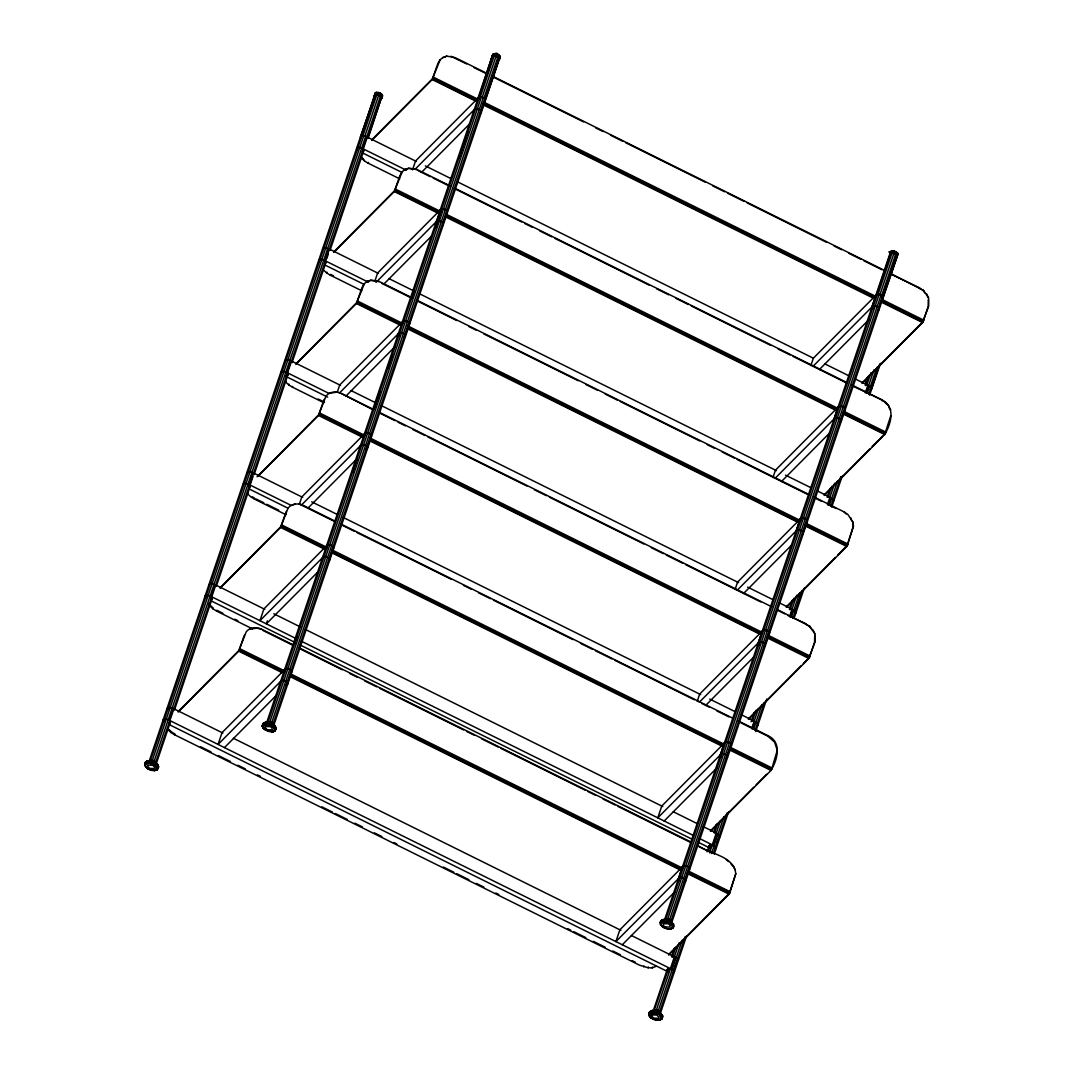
<?xml version="1.0" encoding="UTF-8"?>
<svg xmlns="http://www.w3.org/2000/svg" width="1074" height="1074" viewBox="0 0 1074 1074"><rect width="100%" height="100%" fill="white"/><g stroke="black" fill="none" stroke-linecap="round" stroke-linejoin="round"><path stroke-width="1.5" d="M664.967 920.915L662.014 921.224L660.349 922.526L662.054 920.767L664.967 920.915L671.425 923.358L673.197 925.452L673.264 927.426L671.586 928.728C663.155 929.211 675.976 929.856 673.452 925.09L671.639 922.955L665.061 920.458L662.054 920.767L660.362 922.096L660.416 924.499L661.06 924.942L661.007 923.224L662.47 922.069L665.061 921.801L665.45 919.478L668.901 920.284L668.082 922.499L662.175 921.707L660.591 922.942L660.644 921.21L662.43 919.787L665.45 919.478L671.921 921.922L673.452 925.09L672.284 925.788L668.082 922.499M666.806 919.948L667.129 918.673L669.075 919.116L670.767 920.056L671.8 922.338L883.325 297.001L881.15 294.759L876.183 294.625L664.323 920.525M155.166 769.306L154.857 770.179C149.367 769.454 145.272 768.299 144.735 764.406C144.721 759.17 151.501 762.54 152.776 760.298L155.999 762.151L156.227 764.111M262.593 724.896L263.573 723.138L269.493 722.614L275.253 725.89L276.179 728.199L274.931 730.763C267.909 732.347 275.508 732.414 275.87 729.071L274.984 726.937C272.071 723.044 263.09 721.795 262.311 726.199C262.418 724.091 263.868 722.238 266.151 722.305C279.2 724.722 270.473 726.494 263.425 724.99L262.553 726.561L265.869 730.347L263.17 728.293L262.311 726.199C263.063 719.593 272.528 722.56 275.293 726.051L273.91 727.783L271.789 726.051M897.985 254.108L896.844 256.78L897.985 254.108L897.448 252.86C887.782 246.08 898.898 259.975 896.978 254.484L891.702 252.444L889.849 254.082L893.568 252.887L897.448 255.787L895.555 253.343L896.065 251.786L897.931 254.014L896.092 255.411M498.188 56.828L498.846 55.123C495.651 49.431 491.1 58.318 492.926 55.687L496 55.969L499.303 57.969L484.736 101.144L498.698 59.889C500.081 59.124 501.075 55.405 498.47 55.969M654.106 1013.091C653.663 1007.425 665.155 1014.621 661.96 1018.582L659.812 1020.085C651.287 1020.005 664.054 1021.535 662.175 1016.648L660.604 1014.487L654.187 1011.748L649.112 1013.091L649.126 1015.749L649.434 1012.138L654.563 1010.755C670.713 1018.421 653.596 1012.178 649.327 1013.95L649.555 1015.91L649.73 1014.245C654.173 1012.017 647.958 1010.513 650.911 1012.07M896.79 256.78C899.207 252.873 878.425 251.423 896.025 251.759L897.985 254.216L896.065 251.786M662.618 926.781L660.644 924.808L660.644 921.21L662.483 919.774L665.45 919.478L662.43 919.787L660.819 921.089C658.724 927.426 668.847 931.131 673.264 927.426M378.169 93.076L377.967 92.364C371.497 94.566 380.572 94.203 381.82 96.808L368.382 137.499M492.671 55.969L492.241 57.647L492.979 55.767C495.933 53.418 498.725 59.58 499.96 57.231L499.84 56.13M499.947 56.224L499.101 59.124L499.96 57.231M377.417 93.17L376.249 92.445L375.188 93.143C374.88 98.566 373.658 94.337 376.115 92.552C377.028 92.78 381.028 94.888 381.23 97.788L380.599 98.459C383.673 97.573 382.599 93.451 379.484 93.371L379.874 92.847C383.794 94.821 379.525 96.66 377.336 94.203M494.577 55.257L492.013 56.398L494.577 55.257L498.309 56.707L494.51 55.727L492.08 56.506L492.926 55.687C495.49 55.418 494.725 51.847 497.812 55.177L498.86 55.029L493.476 53.955L492.201 57.62M660.416 924.096C663.947 927.936 669.532 931.239 673.505 927.09L673.707 924.029L672.324 924.298M890.373 253.182C896.36 253.155 890.682 251.531 890.319 254.31M377.873 92.445C382.438 92.619 377.86 95.855 375.605 94.015L374.571 96.042L375.591 94.136L381.002 95.532M379.484 93.371L382.478 95.17L381.928 97.761L380.72 98.566L382.411 96.19L382.411 94.982L380.84 95.156M151.461 769.87L154.669 770.488L157.354 769.373L158.294 767.682L157.677 764.513L156.911 765.118L155.247 762.54C150.212 759.721 148.642 761.587 146.212 763.95L145.406 765.4L145.849 763.614C148.883 761.144 154.401 767.319 155.26 762.674L148.467 761.023L145.957 761.815L144.977 765.185L145.648 763.158L151.434 762.674L154.763 763.976L158.039 768.044C156.764 771.978 149.796 770.756 148.078 768.528M381.055 95.425L381.874 97.841L380.867 98.472M149.514 761.976C149.998 759.117 156.831 762.621 157.717 764.675L156.334 766.393L154.213 764.675M267.09 723.366L267.09 721.956L270.353 721.688L273.575 723.527L273.548 725.648M660.322 1013.722L659.57 1011.466L657.946 1010.473L656.013 1009.949L655.717 1011.399M376.907 93.532C374.826 91.29 375.135 95.828 375.282 93.129L376.249 92.445L374.987 94.364L376.249 92.445M374.517 96.016L375.645 94.297L379.162 94.834L381.767 96.821L380.921 98.607M382.411 96.19L381.364 96.861L382.371 94.968L381.351 96.982M157.717 764.675L151.917 761.224C149.299 759.466 142.829 765.024 146.051 761.721L148.507 760.942L148.83 762.07L146.118 761.708L144.735 764.406L145.796 767.172M275.293 726.051L274.474 726.494M660.953 1015.319L662.43 1015.574L662.282 1017.628L662.497 1015.668L662.228 1017.481M375.041 95.25L374.745 96.042L375.699 94.499L379.082 94.995L381.565 96.915L380.814 98.553L381.794 97.882L381.928 96.741L377.417 94.566M649.246 1014.044L648.897 1015.011L650.898 1017.763L648.897 1015.413L649.112 1013.091C653.489 1010.996 659.476 1012.809 661.92 1017.011L661.96 1018.582L659.812 1020.085M381.995 96.647L380.679 98.566L381.82 96.808M650.589 1017.749L650.75 1016.286M151.3 763.52L151.917 761.224L155.26 762.674M152.441 761.318L149.34 761.815M268.876 724.91L269.493 722.614M270.353 721.688C270.715 723.795 267.064 723.446 268.473 721.513M672.901 973.192L674.459 971.634L673.774 970.44L668.552 968.708L653.985 1011.037L654.281 1010.016L656.013 1009.949M659.933 1014.675L660.443 1012.648M660.711 1014.286L660.886 1013.467L662.483 1015.762L661.705 1018.917L659.154 1020.005L660.819 1018.971L660.993 1017.306L659.651 1015.454M662.282 1017.696L662.43 1015.574M648.897 1015.413L649.099 1013.52L650.992 1012.339M498.698 59.755C501.102 56.949 494.577 56.922 497.074 54.197M661.92 1017.011L661.289 1019.051L659.49 1020.166L661.705 1018.917L661.49 1017.253C660.241 1013.144 648.038 1009.748 649.555 1015.91M662.188 926.58L665.182 928.366L665.598 927.05M895.555 253.343L896.777 256.552L896.777 254.686L895.447 253.558L891.809 252.914L889.89 254.122L890.977 251.329M670.726 923.949C674.445 921.667 667.8 921.317 669.075 919.116M144.735 764.809L145.675 762.701L151.568 762.218L157.408 765.561L158.294 767.682L157.113 769.709L154.132 770.38L157.354 769.373C159.851 761.52 158.24 772.595 156.777 766.259C155.072 763.507 146.346 761.372 146.212 763.95M276.179 728.091L274.931 730.763L272.246 731.864L265.587 730.253L265.949 729.045M276.125 727.997L274.689 731.085L271.977 731.944L274.689 731.085L275.615 729.421L274.743 727.326C272.313 724.44 263.143 721.057 262.982 726.789L263.788 725.326L265.949 724.641L266.084 722.319L266.406 723.446L263.694 723.097L262.66 724.802L263.627 723.097L266.084 722.319L263.533 723.205M150.722 761.587L150.897 760.124L152.776 760.298M729.823 892.655L735.784 873.726C733.824 855.454 709.739 854.394 697.885 845.439M668.578 955.108L729.085 894.172L735.784 873.726M771.709 768.917L777.281 750.364L774.636 742.174L767.87 736.2L740.885 722.815M710.464 831.357L770.971 770.42C777.415 760.016 782.194 742.483 768.259 735.811L738.281 720.949M809.366 657.382L814.575 642.359L814.71 635.62M748.363 719.392L808.87 658.456L814.965 641.97L814.871 633.835L809.917 626.37L777.67 609.723M837.72 555.083L847.507 544.974L853.468 526.045L852.769 521.857L847.816 514.406L844.057 511.882L814.079 497.02M786.262 607.414L846.768 546.491L853.468 526.045M884.936 433.748L890.776 415.786M824.161 495.45L884.667 434.527C891.098 424.123 895.891 406.59 881.955 399.917L851.977 385.056M923.063 321.475L928.272 306.466L928.406 299.713M862.06 383.485L922.566 322.562L928.661 306.077L928.567 297.928L923.613 290.477L891.366 273.83M660.322 1018.662L660.027 1019.776L656.576 1020.3L653.395 1018.957M657.113 1012.299L658.013 1011.695L657.127 1013.91M208.853 584.941L210.41 583.383L212.222 583.424L216.317 586.31L250.215 486.133L248.04 483.891L244.308 483.206L242.764 484.763L243.436 485.958M280.663 372.799L282.207 371.242L285.939 371.926L288.114 374.168L286.919 375.658M322.549 249.047L324.093 247.49L329.329 249.222M367.899 138.452L365.724 136.21L361.992 135.525L360.448 137.083L361.119 138.278M280.556 681.869L282.1 680.298L283.925 680.352L287.335 682.044L287.698 684.232M322.442 558.118L323.986 556.547L325.811 556.601L329.221 558.292L329.584 560.494M360.34 446.153L361.884 444.582L365.616 445.267L367.791 447.509L366.247 449.08M364.328 434.366L365.872 432.795L367.697 432.849L371.107 434.54L371.47 436.742M402.226 322.401L403.77 320.831L407.502 321.515L409.677 323.771L408.133 325.328M474.037 110.26L475.581 108.689L477.393 108.743L480.816 110.434L481.165 112.622M485.166 100.849L484.804 98.647L481.394 96.955L478.333 97.465L478.695 99.654M443.28 224.587L442.918 222.399L437.682 220.653L436.447 221.217L436.809 223.405L435.225 228.104M682.379 867.242L682.702 866.235L685.749 865.725L689.159 867.416L689.521 869.618M724.279 743.49L724.588 742.483L727.635 741.973L731.058 743.664L731.407 745.866M762.164 631.525L763.721 629.968L767.454 630.653L769.628 632.895L768.085 634.452M796.076 531.348L796.398 530.341L799.445 529.831L802.855 531.523L803.218 533.724M833.974 419.384L835.532 417.826L839.264 418.511L841.439 420.753L839.881 422.31M837.962 407.596L838.284 406.59L841.331 406.079L844.741 407.771L845.104 409.973M875.86 295.632L876.183 294.625M668.552 968.708L666.994 970.265L667.679 971.46M714.787 849.44L716.345 847.883L714.17 845.641L709.202 845.506L709.565 847.708M883.325 297.001L881.767 298.559M757.908 725.138L757.546 722.936L754.136 721.258M795.807 613.173L796.129 612.167L793.954 609.925L790.222 609.24L793.928 598.285M163.651 721.674L163.288 719.473L166.349 718.962L169.759 720.654L170.43 721.849L169.236 723.339M205.55 597.923L205.188 595.721L208.235 595.211L211.645 596.902L212.33 598.097L211.122 599.587M250.215 486.133L249.02 487.623M319.233 262.029L318.871 259.827L321.932 259.317L325.341 261.009L326.013 262.204L324.804 263.694M357.132 150.065L356.769 147.863L359.817 147.353L363.24 149.044L363.911 150.239L362.703 151.729M492.348 56.6L494.55 55.378L492.026 56.291M660.644 921.21L662.376 919.814L665.397 919.492L662.376 919.814L662.47 922.069M374.034 97.922L360.609 137.579L374.464 95.21L376.974 94.23L380.639 95.532L381.807 97.828L380.72 98.566M148.91 761.976L360.757 136.076M360.502 136.465L375.35 94.445M361.992 135.525L150.145 761.426L151.192 762.164L147.366 761.815M361.388 135.686L363.012 135.472L376.974 94.23M151.958 761.466L363.817 135.566M381.7 96.714L367.738 137.955L364.945 135.874L378.907 94.633M153.34 763.681L365.724 136.21M154.643 761.036C153.112 762.352 155.824 764.554 155.999 762.151M168.887 723.406L170.457 722.104L169.343 720.292L173.33 708.504L222.895 733.072M210.773 599.654L212.343 598.352L211.229 596.54L215.23 584.753L264.795 609.32M248.671 487.69L250.242 486.388L249.128 484.575L253.128 472.788L302.68 497.356M287.805 375.175L287.026 372.611L291.014 360.824L340.579 385.391M324.469 263.761L326.04 262.459L324.925 260.646L328.913 248.859L378.478 273.427M362.368 151.796L363.938 150.494L362.824 148.682L380.639 95.532M155.878 764.393L155.421 763.292L367.227 137.257M250.47 484.012L252.954 476.641M326.764 258.606L328.255 254.189M368.033 136.68L380.384 100.191M156.052 764.352L170.43 721.849M174.431 710.062L212.33 598.097M288.114 374.168L254.216 474.346L252.028 472.104L248.295 471.419L246.752 472.976L247.436 474.171M326.013 262.204L292.115 362.381L289.926 360.139L286.194 359.454L284.65 361.012L285.335 362.207M330.013 250.417L363.911 150.239M212.921 608.824L210.182 606.219L210.437 605.441L213.189 608.032L212.921 608.824L216.586 611.066L252.565 628.908M248.336 493.476L248.081 494.255L250.819 496.859L254.484 499.101L285.966 514.714M286.234 381.512L285.979 382.29L288.718 384.895L292.383 387.137L323.865 402.737M362.032 157.583L361.763 158.361L364.516 160.966L368.181 163.208L399.662 178.808M171.035 732.575L171.29 731.783L168.551 729.192L168.296 729.971L171.035 732.575L174.7 734.817L639.486 965.164L648.119 967.768L652.24 967.875L655.946 966.358M288.718 384.895L288.973 384.103M361.763 290.772L330.282 275.172L326.617 272.93L326.872 272.138M364.516 160.966L362.945 158.442M174.7 734.817L174.968 734.039L171.29 731.783M216.586 611.066L216.854 610.287L222.842 613.254M254.484 499.101L254.753 498.323L252.309 496.819M292.383 387.137L292.652 386.358M330.282 275.172L330.55 274.394L333.544 275.87M368.181 163.208L368.449 162.429M293.068 644.816L261.586 629.216C256.552 626.719 250.014 627.216 246.268 631.713L238.978 650.374L178.459 711.297M334.954 521.065L303.472 505.465C298.438 502.968 291.9 503.464 288.154 507.962L280.864 526.622L220.345 587.545M372.853 409.1L341.371 393.5C336.337 391.003 329.799 391.5 326.053 395.997L318.763 414.658L257.089 476.749M295.874 364.395L356.393 303.472L364.341 283.643L362.099 287.362L356.662 302.693L296.142 363.616M333.772 252.43L394.292 191.508L402.24 171.679L399.998 175.398L394.561 190.716L334.041 251.652M371.671 140.466L432.191 79.543L440.139 59.714L437.897 63.433L432.46 78.751L371.94 139.687M178.19 712.075L238.71 651.153L244.416 635.043M220.089 588.324L280.596 527.401L286.302 511.305M257.988 476.359L318.495 415.437L324.2 399.327M299.337 504.283L301.821 496.926L364.314 434.003L363.522 437.843M337.236 392.319L339.72 384.962L402.213 322.039L402.414 322.938M375.135 280.354L377.618 272.997L440.112 210.074L441.078 211.887M412.523 169.867L415.517 161.033L478.011 98.11L478.212 99.009M267.332 620.893L266.339 623.846L318.213 571.61M478.292 99.157L491.986 56.761L494.255 55.606L496.175 55.902L499.437 59.043L273.628 725.742M478.333 97.465L266.312 723.675L268.205 722.292L270.084 722.466L275.306 725.957M478.024 98.002L492.711 54.693L495.127 53.713L492.536 54.814L495.181 53.7L495.732 54.465M323.623 555.701L322.63 558.655L322.428 557.755L259.935 620.678L263.922 608.891L326.415 545.968L326.617 546.867M436.823 221.284L440.313 210.974M478.829 97.573L487.958 70.602M489.569 65.836L491.986 56.761M267.721 722.802L479.568 96.902M294.289 644.467L296.961 636.573M352.541 472.385L357.306 458.303M374.007 408.939L379.847 391.728M387.795 368.248L392.56 354.165M411.382 298.545L414.027 290.718M437.306 221.942L439.803 214.572M458.813 158.402L467.821 131.793M478.762 97.157L480.293 96.848L494.255 55.606M269.534 722.856L481.394 96.955M480.293 96.848L482.213 97.157L496.175 55.902M271.44 723.487L483.3 97.586M272.219 722.426L271.588 723.769L272.769 724.735M485.206 99.144L484.012 98.002L497.974 56.747M272.944 724.547L484.804 98.647M273.575 723.527L273.803 725.487M287.443 683.198L290.933 672.888M329.329 559.447L332.819 549.136M366.731 448.959L369.214 441.589M404.629 336.994L408.12 326.684M443.025 223.553L446.516 213.243M480.414 113.065L484.414 101.278M697.174 701.456L699.671 694.086L762.164 631.176L762.365 632.062M735.072 589.492L737.569 582.121L800.063 519.212L800.264 520.098M772.971 477.527L775.468 470.157L837.962 407.247L835.169 416.981M810.87 365.563L813.367 358.192L875.86 295.283L876.048 296.169M643.729 966.842L643.997 966.05M648.119 967.768L648.387 966.989M682.379 866.893L619.886 929.802L615.899 941.589L678.392 878.666L682.379 866.893L682.581 867.779M724.265 743.141L661.772 806.05L657.785 817.838L720.278 754.928L724.265 743.141L721.473 752.874M699.214 702.315L758.177 642.964L762.164 631.176M737.113 590.351L796.076 530.986L800.063 519.212M837.962 407.247L833.974 419.021L775.012 478.386M812.911 366.422L871.873 307.057L889.836 253.92L892.091 252.766L894.011 253.075L897.273 256.216L883.311 297.471L882.586 298.303L897.273 256.216M884.197 272.528L876.142 296.33L890.561 253.075M667.129 918.673L665.464 918.847L665.182 919.868L666.82 919.693M665.558 919.975L877.418 294.075M876.599 294.33L878.129 294.021L892.091 252.766M666.847 921.599L879.23 294.115M652.24 967.875L652.509 967.097M878.129 294.021L880.049 294.33L894.011 253.075M669.29 920.66L881.15 294.759M883.311 297.471L881.848 295.162L895.81 253.907M670.767 920.056L670.042 921.344L668.726 920.136M670.794 921.707L882.64 295.806M697.563 843.399L697.832 842.607M684.782 881.848L688.77 870.061M726.668 758.096L730.656 746.309M764.567 646.132L768.058 635.808M802.963 532.691L806.453 522.38M840.365 422.203L844.352 410.416M878.264 310.238L882.251 298.451M883.043 296.317L897.005 255.062M671.76 921.237L671.505 922.016L666.86 919.465L662.349 919.881M652.925 1011.762L667.316 969.258M671.519 956.907L674.512 948.006M707.068 851.816L709.202 845.506M713.727 832.162L716.371 824.335M751.088 721.755L754.27 712.371M789.524 608.233L792.169 600.406M827.101 497.275L830.068 488.442M865.55 383.243L867.698 376.893M865.201 385.566L868.423 376.048M675.747 947.456L672.539 956.921L677.761 958.652L678.446 959.847L676.902 961.405M708.303 851.266L710.438 844.956M714.425 833.169L717.607 823.771M752.324 721.204L756.029 710.25M828.121 497.275L831.826 486.321M866.731 385.257L871.027 372.557M655.449 1012.836L679.157 942.771M709.578 852.89L720.479 820.697M751.652 728.615L758.378 708.733M789.551 616.651L796.801 595.197M827.45 504.686L834.699 483.233M865.335 392.722L867.832 385.351L871.927 388.238L870.37 389.795M667.155 970.735L667.786 968.936L670.995 968.896L674.982 957.109L631.431 935.521M709.041 846.983L709.672 845.184L712.881 845.144L716.868 833.357L703.349 826.658M752.283 728.763L754.767 721.392L741.248 714.693M790.169 616.798L792.666 609.428L779.147 602.729M828.067 504.834L830.564 497.463L817.046 490.764M865.966 392.869L868.463 385.499L854.944 378.8M874.021 369.698L868.651 385.566L871.645 387.553L871.189 389.553M657.946 1010.473L657.409 1011.869M657.892 1011.896L682.138 940.26M711.498 853.521L723.983 816.629M753.559 729.259L761.882 704.665M791.457 617.295L799.781 592.7M829.356 505.33L837.68 480.736M867.255 393.353L869.752 385.996M870.45 386.398L876.894 367.362M659.57 1011.466L659.02 1012.634L659.825 1013.749M659.396 1012.943L685.239 936.582M713.525 852.998L727.071 812.991M755.062 730.307L764.433 702.597M792.961 618.342L802.332 590.633M830.86 506.378L840.767 477.098M868.759 394.413L871.242 387.043M673.908 970.252L676.392 962.881M716.788 843.546L718.278 839.13M795.109 612.167L800.936 594.942M839.371 481.421L840.955 476.722M871.645 387.553L879.163 365.335M871.726 387.956L879.781 364.167M659.758 1015.145L686.675 935.629M714.21 854.192L728.494 812.065M755.734 731.501L766.715 699.093M794.142 618.06L804.292 588.136M831.719 507.103L842.191 476.171M869.618 395.138L880.505 363.321M890.104 254.283C892.373 254.055 891.017 249.826 894.186 251.048L894.521 251.786M272.246 731.864L272.742 730.696M381.23 97.788L381.565 96.915L380.344 98.378M268.782 731.501L272.434 731.555M890.547 252.269L890.843 253.625L891.031 251.343L892.387 251.987L894.186 251.048M149.246 761.359L148.736 762.298L150.897 760.124M157.663 768.501L158.549 766.608M266.567 722.883L267.09 721.956M262.311 726.199L263.224 724.547L268.916 724.534L274.353 727.635L275.239 729.729M662.752 921.344L662.483 919.774L663.557 919.975M499.41 57.902L498.363 56.6M896.777 256.552L896.857 254.632L895.515 253.451L890.292 253.021M729.582 893.098L668.833 954.316M664.967 921.411L660.591 922.942L662.014 921.224L668.229 922.163L672.767 925.721C674.096 927.466 668.901 930.178 672.337 927.52L672.284 925.788M895.407 253.598L897.34 255.84L893.541 253.236M499.303 57.969L498.511 59.862L499.531 59.043M496.618 54.599L497.812 55.177M442.676 57.727L446.784 56.13L455.067 57.607L486.549 73.207M446.784 56.13L443.924 57.325M450.919 56.224L466.666 63.93M417.168 169.571L408.885 168.094L404.791 169.692L408.496 168.484L417.168 169.571L450.154 185.909M415.074 169.249L474.023 109.897L474.225 110.783M421.464 172.417L469.808 123.752M379.27 281.536L370.986 280.059L366.892 281.656L370.597 280.448L379.27 281.536L412.255 297.874M375.994 282.408L436.125 221.862L436.326 222.761M383.566 284.382L431.909 235.716M329.382 393.232L337.223 392.117M339.277 393.178L398.226 333.826L399.192 335.638M341.371 393.5L372.463 409.489M345.667 396.36L395.192 346.499M295.189 503.988L292.329 505.183M299.324 504.082L334.564 521.454M301.378 505.142L360.327 445.791L360.528 446.69M307.768 508.324L357.293 458.464M249.584 628.948L257.048 628.223L261.586 629.216M224.453 747.598L276.327 695.361M819.314 369.59L868.826 319.73M892.481 274.957L919.854 287.939M919.465 288.342L923.613 290.477M926.607 293.927L928.567 297.928M862.315 382.706L922.834 321.784M781.416 481.555L829.759 432.876M853.078 386.184L881.955 399.917M881.566 400.307L885.714 402.441M888.722 405.891L885.325 402.831M890.668 409.892L888.977 407.61M824.416 494.671L869.806 448.972M872.128 446.636L882.6 436.084M743.517 593.519L791.86 544.84M844.057 511.882L846.178 513.963M850.823 517.856L851.722 520.917M852.769 521.857L852.85 525.038M786.517 606.635L835.397 557.433M705.618 705.484L753.961 656.805M806.158 623.846L787.779 615.321M807.03 625.081L809.917 626.37M814.871 633.835L812.924 629.82M748.618 718.6L800.989 665.88M803.312 663.531L809.138 657.677M664.175 821.006L717.244 767.588M710.733 830.564L753.787 787.215M756.109 784.866L766.581 774.327M622.289 944.758L675.358 891.339M726.373 859.562L728.494 861.643M735.086 869.551L733.139 865.537M653.314 1019.414L650.428 1017.521M499.423 59.097L498.591 59.862L499.423 59.097L498.027 56.935L494.51 55.727M499.168 58.077L500.014 57.271L499.115 57.983M492.711 54.693L493.624 53.928L492.899 55.794M439.749 60.104L443.065 57.325M401.851 172.068L405.167 169.289M363.952 284.033L367.268 281.267M499.195 58.171L500.068 57.472M263.64 726.856L263.748 728.628M664.524 919.586L665.464 918.847M671.25 928.822L672.834 927.587M376.115 92.552L374.987 94.364L375.188 93.143M375.605 94.015L374.464 95.841L375.591 94.136M651.126 1012.836L649.73 1014.245M649.569 1012.07L651.327 1010.996C653.422 1007.613 662.255 1014.823 659.194 1012.46M649.394 1012.205L651.327 1010.996M653.207 1010.688L654.281 1010.016M652.938 1011.466L654.012 1010.809M896.347 254.807L897.475 252.927L895.367 252.148L896.025 251.759M158.039 768.044L156.294 769.696L157.113 769.709L157.596 768.246L156.723 769.816L154.401 770.568M275.615 729.421L273.857 731.072L275.172 729.622L274.3 728.534M832.471 501.759L834.028 500.202L829.934 497.316M718.788 837.666L720.332 836.096L716.237 833.223M375.699 94.499L374.745 96.042M446.032 213.364L447.267 212.813L446.905 210.611L443.495 208.92L440.434 209.43L440.796 211.618M404.146 337.115L405.381 336.551L405.019 334.363L401.609 332.672L398.548 333.182L398.91 335.37M332.336 549.257L333.571 548.707L333.209 546.505L329.799 544.813L326.751 545.323L327.114 547.525M877.78 310.346L879.015 309.795L878.653 307.594L875.243 305.902L872.195 306.412L872.558 308.614M290.45 673.009L291.685 672.458L291.322 670.257L287.913 668.565L284.865 669.075L285.228 671.263M805.983 522.488L807.205 521.937L806.842 519.735L803.433 518.044L800.385 518.554L800.748 520.756M764.084 646.239L765.319 645.689L764.957 643.487L761.547 641.796L758.499 642.306L758.862 644.507M726.199 758.204L727.42 757.653L727.058 755.452L723.648 753.76L720.6 754.27L720.963 756.472M684.299 881.955L685.534 881.405L685.172 879.203L681.762 877.512L678.714 878.022L679.077 880.224M660.711 921.13L663.262 920.539M890.816 251.45L893.246 251.638M896.092 255.652L897.488 255.075M895.609 257.142L897.005 256.673M148.091 769.038L145.594 766.903M265.748 724.252L263.788 725.326M145.849 763.614L148.172 762.862M146.118 761.708L148.574 760.916L146.051 761.721L145.084 763.426L146.051 761.721L148.467 761.023M266.808 722.963L268.164 722.534M266.902 723.191L269.963 722.936M149.232 761.587L150.588 761.144M266.151 722.305L263.627 723.097L262.311 725.782L263.372 728.548M380.545 94.056L381.552 93.868M271.104 724.118L272.823 723.93M153.528 762.728L155.274 762.58M271.709 731.77L274.3 731.206L273.91 727.783M154.132 770.38L156.723 769.816L156.334 766.393M264.942 723.191L266.379 722.883M789.457 609.468L792.666 609.428M263.251 724.091L265.681 723.755M145.675 762.701L148.105 762.365M493.422 54.022L495.208 53.713M494.564 55.553L492.979 55.767L492.322 57.446M285.684 684.85L286.946 684.675M668.283 928.929L671.814 928.419L672.123 927.386M661.49 1017.253L660.819 1018.971M662.376 919.814C665.41 919.451 671.169 919.814 672.123 923.076L669.397 921.573M653.985 1011.037L655.69 1010.97M892.212 250.98L897.475 252.927L895.367 252.148M828.792 497.222L830.564 497.463M752.995 721.151L754.767 721.392M673.21 956.867L674.982 957.109M666.766 919.948L668.901 920.257L668.337 920.995L666.766 919.948L667.115 920.713M655.328 1011.184L660.913 1013.614L657.597 1011.48M494.684 55.929L498.027 56.935L499.101 59.124M363.012 135.472L364.945 135.874M654.482 1010.862L657.986 1011.815M653.301 1019.28L656.738 1020.219M269.44 722.708L272.836 724.051M265.654 729.917L269.037 731.246M148.011 768.877L151.34 770.179M482.213 97.157L484.012 98.002M880.049 294.33L881.848 295.162M492.55 76.173L883.875 270.111M474.171 67.649L486.16 73.596M493.664 77.315L583.612 121.899M595.614 127.833L603.105 131.552M610.609 135.27L622.598 141.218M625.605 142.694L705.068 182.083M712.559 185.802L724.561 191.736M727.554 193.226L744.04 201.402M747.048 202.892L826.51 242.268M834.001 245.986L841.506 249.692M848.997 253.41L860.999 259.358M863.993 260.848L881.982 269.762M433.493 77.194L478.48 99.479M484.481 102.46L875.887 296.437M881.888 299.404L923.868 320.213M433.131 78.08L478.118 100.379M484.119 103.346L875.511 297.323M881.512 300.29L923.506 321.099M432.647 78.939L476.131 100.5M482.132 103.466L875.041 298.183M881.029 301.15L923.022 321.972M432.191 79.543L475.675 101.09M483.179 104.809L873.081 298.035M880.573 301.754L922.566 322.562M477.393 108.743L480.816 110.434M875.243 305.902L878.653 307.594M416.376 161.449L366.811 136.895L367.644 137.808M425.398 165.92L450.919 178.579M456.933 181.546L812.897 357.964M824.913 363.911L848.943 375.819M454.651 188.138L847.467 382.814M418.283 170.699L430.271 176.646M433.265 178.136L448.261 185.56M454.262 188.527L521.736 221.969M524.73 223.459L532.221 227.178M539.725 230.883L551.714 236.83M554.721 238.321L649.179 285.134M656.67 288.839L668.659 294.786M676.164 298.505L688.152 304.452M691.159 305.929L770.622 345.318M778.113 349.037L790.115 354.97M793.109 356.461L847.091 383.217M362.824 148.682L406.388 170.269M362.918 153.099L401.971 172.444M443.495 208.92L446.905 210.611M841.331 406.079L844.741 407.771M395.594 189.158L439.091 210.705M446.583 214.424L837.989 408.402M843.989 411.369L885.969 432.178M395.232 190.044L440.219 212.343M446.22 215.31L837.613 409.288M843.614 412.255L885.607 433.064M394.749 190.903L438.232 212.464M445.737 216.169L835.639 409.409M843.13 413.128L885.124 433.936M394.292 191.508L437.776 213.055M445.28 216.773L836.673 410.751M842.674 413.718L884.667 434.527M439.494 220.707L442.918 222.399M837.344 417.867L840.754 419.558M388.989 278.636L414.524 291.282M419.035 293.524L776.502 470.667M785.51 475.138L811.045 487.784M416.752 300.102L809.581 494.792M381.874 283.402L411.866 298.263M417.867 301.244L456.839 320.562M468.841 326.509L476.332 330.215M483.837 333.933L578.295 380.746M585.786 384.465L597.775 390.412M605.28 394.118L617.268 400.065M620.275 401.555L699.738 440.931M707.229 444.649L714.734 448.368M722.225 452.073L734.227 458.021M737.22 459.511L807.688 494.429M815.179 498.148L821.18 501.115M828.685 504.834L836.176 508.552M324.925 260.646L368.489 282.234M325.019 265.063L364.073 284.409M405.596 320.884L409.006 322.576M803.433 518.044L806.842 519.735M357.696 301.123L402.683 323.422M407.18 325.65L800.09 520.366M806.091 523.333L848.071 544.142M357.333 302.009L400.817 323.569M408.321 327.275L799.714 521.252M805.715 524.219L847.708 545.028M356.85 302.868L401.837 325.167M407.838 328.134L799.244 522.112M805.231 525.092L847.225 545.901M356.393 303.472L399.877 325.019M407.382 328.738L798.774 522.716M804.775 525.683L846.768 546.491M401.609 332.672L405.019 334.363M799.445 529.831L802.855 531.523M351.104 390.6L375.135 402.508M381.136 405.489L738.603 582.632M747.611 587.102L773.146 599.762M378.853 412.067L771.682 606.756M379.968 413.208L394.964 420.632M397.957 422.122L405.448 425.841M412.953 429.56L424.942 435.494M427.949 436.984L526.904 486.025M534.396 489.744L546.384 495.678M549.391 497.168L643.85 543.981M651.341 547.7L663.343 553.647M666.336 555.124L682.822 563.3M685.83 564.79L760.795 601.937M777.281 610.113L784.785 613.831M287.026 372.611L329.087 393.446M285.63 376.276L327.677 397.125M318.132 398.991L324.133 401.958M367.697 432.849L371.107 434.54M765.534 630.008L768.944 631.7M319.797 413.087L364.784 435.386M369.295 437.615L762.191 632.331M768.192 635.298L810.172 656.107M319.434 413.973L362.918 435.534M370.423 439.239L761.815 633.217M767.816 636.184L809.809 657.006M318.951 414.832L362.435 436.393M369.939 440.112L761.345 634.076M767.346 637.057L809.326 657.865M318.495 415.437L361.978 436.997M369.483 440.702L759.385 633.942M766.876 637.647L808.87 658.456M363.71 444.636L367.12 446.328M761.547 641.796L764.957 643.487M311.702 501.813L337.236 514.473M343.237 517.453L700.704 694.596M709.713 699.067L735.247 711.726M340.955 524.031L732.28 717.969M342.069 525.173L354.058 531.12M357.065 532.597L451.523 579.41M463.512 585.357L471.003 589.076M478.507 592.794L490.496 598.728M493.503 600.218L572.966 639.594M580.457 643.313L592.459 649.26M595.452 650.75L611.952 658.926M614.946 660.403L694.408 699.792M701.899 703.497L709.404 707.216M716.895 710.934L728.897 716.882M249.128 484.575L291.188 505.411M249.222 488.992L288.275 508.338M256.243 499.061L263.748 502.78M266.741 504.256L278.743 510.204M329.799 544.813L333.209 546.505M727.635 741.973L731.058 743.664M281.898 525.052L326.885 547.351M332.886 550.318L724.292 744.295M730.293 747.262L772.273 768.071M281.536 525.938L326.523 548.237M332.524 551.204L723.916 745.181M729.917 748.162L771.911 768.971M281.052 526.797L324.549 548.358M332.041 552.076L723.446 746.041M729.447 749.021L771.427 769.83M280.596 527.401L325.583 549.7M331.584 552.667L722.99 746.645M730.481 750.364L770.971 770.42M325.811 556.601L329.221 558.292M723.648 753.76L727.058 755.452M273.803 613.778L300.841 627.176M305.338 629.418L662.806 806.561M673.317 811.769L697.348 823.691M211.229 596.54L295.35 638.225M301.351 641.205L693.361 835.465M699.362 838.445L712.881 845.144M211.323 600.957L295.444 642.641M299.941 644.87L691.951 839.143M697.952 842.123L709.968 848.071M299.069 647.783L690.394 841.721M262.7 630.344L292.678 645.206M298.679 648.186L342.163 669.733M349.654 673.438L357.159 677.157M364.65 680.876L376.638 686.823M379.646 688.3L463.606 729.917M466.599 731.394L474.104 735.113M481.595 738.831L498.094 747.007M501.088 748.484L585.048 790.102M588.055 791.592L595.546 795.297M603.038 799.016L615.04 804.963M618.033 806.453L691.508 842.862M697.496 845.829L712.492 853.266M234.844 619.201L237.837 620.691M287.913 668.565L291.322 670.257M685.749 865.725L689.159 867.416M240.012 648.803L283.509 670.351M291 674.069L682.406 868.047M688.407 871.014L730.387 891.823M239.65 649.689L284.637 671.988M290.638 674.955L682.03 868.933M688.031 871.9L730.025 892.722M239.166 650.549L282.65 672.109M290.155 675.828L680.057 869.054M687.548 872.773L729.541 893.581M238.71 651.153L282.193 672.7M289.698 676.419L681.091 870.396M687.091 873.363L729.085 894.172M283.925 680.352L287.335 682.044M681.762 877.512L685.172 879.203M233.42 738.281L620.92 930.312M169.343 720.292L670.995 968.896M169.437 724.708L668.082 971.822M200.449 746.672L210.947 751.867M218.438 755.586L230.44 761.533M237.931 765.238L245.436 768.957M257.424 774.904L260.432 776.395M321.891 806.856L332.39 812.051M335.397 813.542L347.385 819.489M354.876 823.194L362.381 826.913M374.37 832.86L381.874 836.579M393.863 842.513L396.87 844.003M443.347 867.04L453.832 872.236M456.839 873.726L468.828 879.673M476.332 883.392L483.824 887.097M495.826 893.044L498.819 894.535M567.784 928.715L570.791 930.205M573.784 931.682L585.773 937.629M593.278 941.348L605.266 947.295M612.771 951L620.262 954.719M632.264 960.666L635.258 962.156M668.632 920.364L671.948 922.069M379.86 92.955L381.538 93.948M650.468 1017.172L652.415 1018.367M173.746 708.867L168.511 707.135L166.967 708.692L167.651 709.887M895.515 253.451L897.448 255.787M271.722 723.634L272.997 724.668M154.28 762.043L155.623 763.131M154.146 762.245L155.421 763.292M267.829 722.695L268.769 723.554M323.865 270.326L326.617 272.93M380.894 94.606L382.304 96.016M498.792 54.975L499.947 56.318M497.853 57.043L498.779 58.05M328.913 248.859L329.758 249.772M291.014 360.824L292.128 362.636M253.128 472.788L254.229 474.601M215.23 584.753L216.062 585.666M173.33 708.504L174.176 709.417M923.224 290.866L925.224 293.162M809.528 626.773L812.535 630.21M730.75 863.63L732.75 865.926M670.391 921.049L671.371 922.217M670.216 921.237L671.156 922.351M872.84 308.869L871.873 307.057M759.143 644.762L758.177 642.964M721.245 756.727L720.278 754.928M679.359 880.479L678.392 878.666M208.638 603.521L210.182 606.219M890.306 252.417L890.883 253.545M273.185 724.52L273.669 725.675M155.743 762.929L156.092 764.285M889.836 253.92L890.104 255.075M796.076 530.986L796.264 531.885M284.731 670.619L284.529 669.72L222.036 732.643L218.049 744.43L280.542 681.507L280.744 682.406M374.464 95.21L374.571 96.338M269.883 722.977L269.936 723.661M152.32 761.6L152.36 762.271M147.836 765.131L147.527 766.138L149.702 768.38L154.669 768.514L154.978 767.507L152.803 765.252L147.836 765.131M265.412 726.507L265.103 727.514L267.278 729.77L272.246 729.89L271.883 727.689L270.38 726.642L265.412 726.507M663.262 923.68L663.625 925.882L665.128 926.929L670.082 927.063L669.72 924.862L668.229 923.801L663.262 923.68M651.864 1014.917L651.542 1015.923L653.717 1018.165L658.684 1018.3L659.006 1017.293L656.832 1015.037L651.864 1014.917"/></g></svg>
